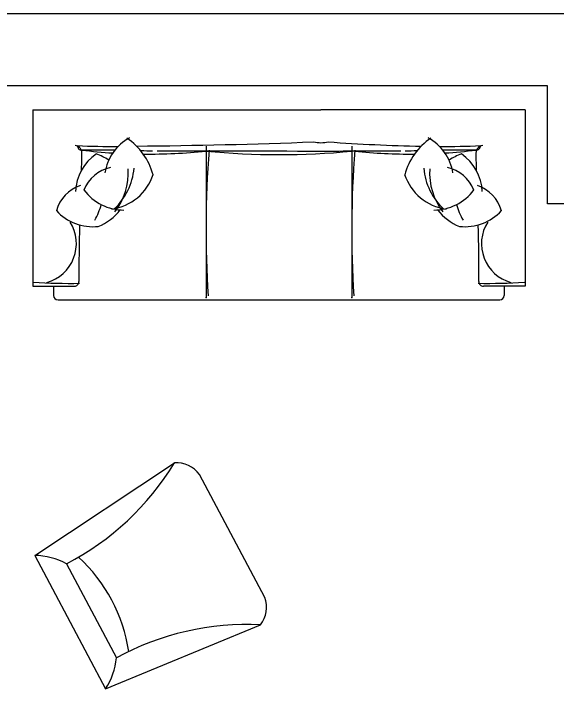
# Model space of a CAD drawing. Header units: millimetres. Extents: x 2377 to 4712, y -254 to 3188.
# Drawn here: x 3105.47 to 3133.16, y 1140.78 to 1175.89 of the extents above; entities that cross this region are included whole.
import ezdxf

# ---------------------------------------------------------------- set-up
doc = ezdxf.new("R2010")
doc.units = ezdxf.units.MM
doc.set_wipeout_variables(frame=1)
doc.layers.add('Mobiliario', color=254, linetype='Continuous')

# ---------------------------------------------------------------- blocks, each defined once
blk = doc.blocks.new('sl06-3')
blk.add_wipeout([(-1.0966, 0), (-1.0966, -0.7853), (-1.0036, -0.7853), (-1.0036, -0.8265), (-0.9978, -0.8406), (-0.9837, -0.8464), (0.9837, -0.8464), (0.9978, -0.8406), (1.0036, -0.8265), (1.0036, -0.7853), (1.0966, -0.7853), (1.0966, 0)])
for p, q in [((-1.0966, 0), (0.1875, 0)), ((-1.0966, 0), (-1.0966, -0.7853)), ((1.0966, 0), (0.1875, 0)), ((1.0966, 0), (1.0966, -0.7853)), ((-0.3246, -0.1625), (-0.3246, -0.8353)), ((0.3246, -0.1625), (0.3246, -0.8353)), ((-1.0966, -0.7853), (-0.9106, -0.7853)), ((-1.0036, -0.7853), (-1.0036, -0.8265)), ((1.0966, -0.7853), (0.9106, -0.7853)), ((1.0036, -0.7853), (1.0036, -0.8265)), ((-0.9837, -0.8464), (0.9837, -0.8464))]:
    blk.add_line(p, q)
for centre, radius, start, end in [((-0.5614, -0.3148), 0.2162, 118.6365, 171.075), ((-0.8324, -0.361), 0.281, 14.6616, 56.5316), ((-0.9098, 27.8135), 27.9769, 270.56496, 272.17946), ((0.3306, 1.1932), 1.3481, 262.4802, 263.9065), ((0.0444, 1.1932), 1.3481, 276.0935, 277.5198), ((0.7788, 7.5377), 7.7012, 265.84509, 268.92239), ((0.8324, -0.361), 0.281, 123.4684, 165.3384), ((0.5614, -0.3148), 0.2162, 8.925, 61.3635), ((-0.9115, -0.1941), 0.0345, 350.3176, 84.0619), ((-0.7342, 3.5215), 3.685, 267.4551, 270.2867), ((-0.8779, -0.1598), 0.0199, 180, 270.2728), ((-0.835, -7.4686), 7.2889, 89.18036, 90.33624), ((-0.5824, 2.2686), 2.4661, 263.1189, 266.3413), ((-0.835, -7.4686), 7.2889, 87.86106, 88.27024), ((-0.5824, 2.2686), 2.4661, 269.4986, 276.0002), ((-0.2528, -43.6276), 43.4436, 89.36636, 90.38259), ((4.318, -0.5352), 4.6427, 175.6133, 183.6304), ((0.0029, 3.161), 3.361, 264.4086, 275.4919), ((0.4227, -7.1779), 6.994, 89.01484, 91.59854), ((4.9672, -0.5352), 4.6427, 175.6133, 183.6304), ((0.835, -7.4686), 7.2889, 91.72976, 92.13894), ((0.7342, 3.5215), 3.685, 269.7133, 272.5449), ((0.835, -7.4686), 7.2889, 89.66376, 90.81964), ((0.5874, 2.1912), 2.3887, 273.6594, 276.9846), ((0.9115, -0.1941), 0.0345, 95.9381, 189.6824), ((0.8779, -0.1598), 0.0199, 269.7272, 0), ((-0.6902, -0.3749), 0.2162, 124.6365, 177.075), ((-3.4155, -0.1761), 2.5381, 357.8878, 359.4607), ((-0.9087, -0.4612), 0.281, 57.5154, 70.1262), ((0.5874, 2.1912), 2.3887, 264.0009, 270.3979), ((0.9087, -0.4612), 0.281, 109.8738, 122.4846), ((0.6902, -0.3749), 0.2162, 2.925, 55.3635), ((3.4155, -0.1761), 2.5381, 180.5393, 182.1122), ((-0.7126, -0.4211), 0.1685, 102.9198, 157.8067), ((-0.9251, -0.2363), 0.281, 313.1105, 354.9805), ((-0.9524, -0.2823), 0.281, 322.0792, 3.9492), ((0.9251, -0.2363), 0.281, 185.0195, 226.8895), ((0.9524, -0.2823), 0.281, 176.0508, 217.9208), ((0.7126, -0.4211), 0.1685, 22.1933, 77.0802), ((-0.7745, -0.2185), 0.2255, 277.5785, 341.9977), ((0.7745, -0.2185), 0.2255, 198.0023, 262.4215), ((-0.8295, -0.4964), 0.1685, 108.9198, 163.8067), ((0.8295, -0.4964), 0.1685, 16.1933, 71.0802), ((-0.6906, -0.225), 0.2216, 216.585, 270.1295), ((0.6906, -0.225), 0.2216, 269.8705, 323.415), ((-1.0627, -0.3498), 0.281, 329.6739, 345.032), ((1.0627, -0.3498), 0.281, 194.968, 210.3261), ((-0.8281, -0.2991), 0.2216, 222.585, 276.1295), ((-0.8859, -0.3091), 0.2255, 291.1732, 322.6277), ((0.8859, -0.3091), 0.2255, 217.3723, 248.8268), ((0.8281, -0.2991), 0.2216, 263.8705, 317.415), ((-1.0813, -0.5963), 0.1791, 285.638, 32.2993), ((6.3981, -0.7225), 7.2889, 178.34931, 180.33624), ((-6.3981, -0.7225), 7.2889, 359.66376, 1.65069), ((1.0813, -0.5963), 0.1791, 147.7007, 254.362), ((-0.9106, -0.7653), 0.0199, 270, 0.2728), ((0.9106, -0.7653), 0.0199, 179.7272, 270), ((-0.9275, 1.8763), 2.6492, 266.4089, 270.8584), ((0.9275, 1.8763), 2.6492, 269.1416, 273.5911), ((-0.9837, -0.8265), 0.0199, 180, 270), ((0.9837, -0.8265), 0.0199, 270, 0)]:
    blk.add_arc(centre, radius, start, end)
for p in [(-0.3246, -0.8353), (0.3246, -0.8353)]:
    blk.add_point(p)
blk = doc.blocks.new('sl06-1')
blk.add_wipeout([(0, -0.3127), (0, 0.3127), (0.6906, 0.3798), (0.7219, 0.361), (0.7398, 0.3422), (0.7501, 0.32), (0.7597, 0.2878), (0.7597, -0.2878), (0.7514, -0.3185), (0.7356, -0.3456), (0.7116, -0.3674), (0.6906, -0.3798)])
at = {"linetype": 'ByBlock'}
for p, q in [((0, 0.3127), (0.6906, 0.3798)), ((0, 0.3127), (0, -0.3127)), ((0.7597, -0.2878), (0.7597, 0.2878)), ((0.1001, 0.2206), (0.1001, -0.2206)), ((0, -0.3127), (0.6906, -0.3798))]:
    blk.add_line(p, q, dxfattribs=at)
for centre, radius, start, end in [((0.1135, 1.3453), 1.1248, 269.3185, 300.8671), ((0.6429, 0.2722), 0.1178, 7.6143, 66.1255), ((-0.1461, 0.0532), 0.2978, 34.1973, 60.6083), ((-0.4779, 0), 0.6726, 340.7839, 19.2161), ((-0.1461, -0.0532), 0.2978, 299.3917, 325.8027), ((0.1135, -1.3453), 1.1248, 59.1329, 90.6815), ((0.6429, -0.2722), 0.1178, 293.8745, 352.3857)]:
    blk.add_arc(centre, radius, start, end, dxfattribs=at)

msp = doc.modelspace()

# ---------------------------------------------------------------- linework, layer by layer
at = {"transparency": 33554687}
for p, q in [((3139.137, 1175.888), (3101.083, 1175.888)), ((3132.676, 1172.221), (3104.793, 1172.221)), ((3132.676, 1166.214), (3132.676, 1172.221)), ((3152.563, 1166.214), (3132.676, 1166.214))]:
    msp.add_line(p, q, dxfattribs=at)

# ---------------------------------------------------------------- block references
at = {"layer": 'Mobiliario', "transparency": 33554687, "xscale": 11.44032489894461, "yscale": 11.44032489894461, "zscale": 11.44032489894461}
msp.add_blockref('sl06-3', (3118.981, 1171.003), dxfattribs=at)
at = {"layer": 'Mobiliario', "transparency": 33554687, "xscale": 12.30827297910845, "yscale": 12.30827297910845, "zscale": 12.30827297910845, "rotation": 27.99617289853153}
msp.add_blockref('sl06-1', (3108.344, 1144.907), dxfattribs=at)

# ---------------------------------------------------------------- wipeouts: each hides what was drawn before it
at = {"transparency": 33554687}
msp.add_wipeout([(3127.806, 1158.031), (3127.806, 1152.224), (3119.095, 1152.224), (3119.095, 1158.031)], dxfattribs=at).dxf.layer = 'Mobiliario'

doc.saveas('drawing.dxf')
